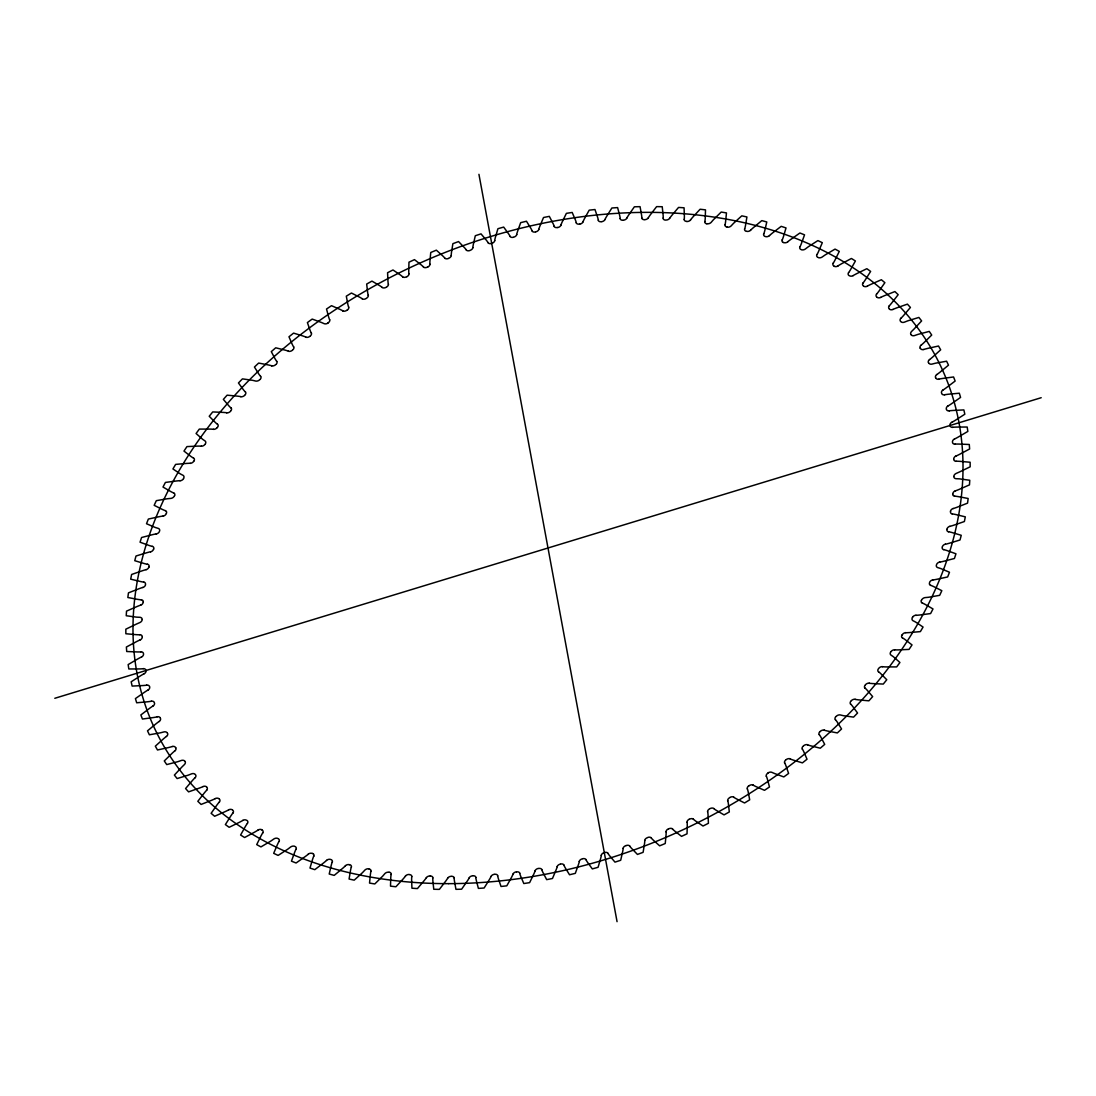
<?xml version="1.0" encoding="UTF-8"?>
<svg xmlns="http://www.w3.org/2000/svg" width="1096" height="1096" viewBox="0 0 1096 1096"><rect width="100%" height="100%" fill="white"/><g stroke="black" fill="none" stroke-linecap="round" stroke-linejoin="round"><path stroke-width="1.5" d="M143.165 602.019L143.138 602.389A3.576 2.576 -24.2 0 1 140.699 605.225M952.821 494.036L952.862 493.611A3.576 2.576 -24.2 0 1 955.301 490.775M145.48 584.401L145.48 584.346A3.576 2.576 -24.2 0 0 143.727 581.976M950.588 511.216L950.52 511.654A3.576 2.576 -24.2 0 0 952.273 514.024M148.892 567.002L148.905 566.947A3.576 2.576 -24.2 0 1 146.138 569.728M153.508 549.288L153.563 549.11A3.576 2.576 -24.2 0 1 150.618 551.863M166.4 513.38L166.414 513.325A3.576 2.576 -24.2 0 0 165.441 510.585M166.345 513.49L166.25 513.709A3.576 2.576 -24.2 0 1 163.085 516.148M174.47 495.748L174.305 496.077A3.576 2.576 -24.2 0 1 171.017 498.392A133.904 96.64 -24.2 0 0 167.359 498.749L156.317 500.667L155.591 502.228L154.18 505.325L162.455 509.476A133.904 96.64 -24.2 0 0 165.332 510.709M921.503 600.307L921.722 599.868A3.576 2.576 -24.2 0 1 924.983 597.608A133.904 96.64 -24.2 0 0 928.641 597.252L939.683 595.334L940.409 593.772L941.82 590.676L933.545 586.524A133.904 96.64 -24.2 0 0 930.668 585.291M183.525 478.486L183.662 478.226A3.576 2.576 -24.2 0 0 183.101 475.335A133.904 96.64 -24.2 0 1 180.361 473.924L172.935 468.951L173.826 467.43L175.634 464.389L186.594 463.416A133.904 96.64 -24.2 0 1 190.211 463.252M912.571 617.349L912.338 617.774A3.576 2.576 -24.2 0 0 912.9 620.665A133.904 96.64 -24.2 0 1 915.64 622.076L923.065 627.049L922.174 628.57L920.366 631.611L909.406 632.584A133.904 96.64 -24.2 0 1 905.789 632.748M902.09 635.05L902.351 634.625A3.576 2.576 -24.2 0 1 905.83 632.611M193.677 461.32L193.704 461.265A3.576 2.576 -24.2 0 1 190.17 463.389M217.2 427.577L217.241 427.536A3.576 2.576 -24.2 0 1 213.528 429.385M836.193 716.4L836.385 716.209A3.576 2.576 -24.2 0 1 840.194 714.907A133.904 96.64 -24.2 0 0 843.413 715.688L853.565 717.127L854.907 715.757L857.552 713.03L852.578 706.249A133.904 96.64 -24.2 0 0 850.756 704.098M259.711 379.695L259.615 379.791A3.576 2.576 -24.2 0 1 255.806 381.093A133.904 96.64 -24.2 0 0 252.587 380.312L242.435 378.874L241.093 380.244L238.449 382.97L243.422 389.751A133.904 96.64 -24.2 0 0 245.244 391.902M820.082 731.607L820.493 731.238A3.576 2.576 -24.2 0 1 824.329 730.087M275.617 364.667L275.562 364.721A3.576 2.576 -24.2 0 1 271.671 365.913M327.8 323.087L328.266 322.758A3.576 2.576 -24.2 0 0 329.759 319.676M768.2 772.913L767.789 773.201A3.576 2.576 -24.2 0 0 766.241 776.324M347.076 310.154L346.665 310.415A3.576 2.576 -24.2 0 1 342.747 310.949M748.924 785.846L749.404 785.544A3.576 2.576 -24.2 0 1 753.253 785.051M366.297 298.345L366.475 298.249A3.576 2.576 -24.2 0 0 368.338 295.221M729.772 797.614L729.593 797.724A3.576 2.576 -24.2 0 0 727.662 800.779M406.808 276.644L406.424 276.836A3.576 2.576 -24.2 0 1 402.547 276.891M689.192 819.356L689.699 819.096A3.576 2.576 -24.2 0 1 693.453 819.109M427.563 267.068L427.111 267.26A3.576 2.576 -24.2 0 1 423.412 267.082M668.697 828.823L668.889 828.74A3.576 2.576 -24.2 0 1 672.588 828.918M647.394 837.687L647.202 837.755A3.576 2.576 -24.2 0 0 644.654 840.536M448.401 258.396L448.798 258.245A3.576 2.576 -24.2 0 0 451.346 255.464M626.008 845.605L625.802 845.674A3.576 2.576 -24.2 0 0 623.035 848.4M626.076 845.591L626.268 845.523A3.576 2.576 -24.2 0 1 629.816 846.03M54.8 698.289L1041.2 397.711M557.686 227.461L557.289 227.53A3.576 2.576 -24.2 0 1 554.083 226.379M538.574 868.484L538.78 868.457A3.576 2.576 -24.2 0 1 541.917 869.621M579.661 224.064L579.25 224.118A3.576 2.576 -24.2 0 1 576.167 222.803M516.613 871.895L516.819 871.868A3.576 2.576 -24.2 0 1 519.833 873.197M430.249 875.978L430.057 875.978A3.576 2.576 -24.2 0 0 426.317 877.608M430.317 875.992L430.509 875.992A3.576 2.576 -24.2 0 1 432.934 877.896M686.808 221.419L686.425 221.378A3.576 2.576 -24.2 0 1 684.11 219.351M409.383 874.594L409.644 874.622A3.576 2.576 -24.2 0 1 411.89 876.649M388.929 872.252L388.806 872.238A3.576 2.576 -24.2 0 0 384.888 873.567A133.904 96.64 -24.2 0 1 382.573 876.266L374.805 883.951L373.037 883.664L369.53 883.075L370.407 874.266A133.904 96.64 -24.2 0 1 370.9 871.306M706.824 223.707L707.331 223.776A3.576 2.576 -24.2 0 0 711.112 222.433A133.904 96.64 -24.2 0 1 713.428 219.734L721.195 212.049L722.963 212.336L726.47 212.925L725.593 221.734A133.904 96.64 -24.2 0 1 725.1 224.694M727.251 227.078L726.826 226.995A3.576 2.576 -24.2 0 1 724.936 224.721M368.996 868.964L369.174 869.005A3.576 2.576 -24.2 0 1 371.065 871.279M349.227 864.662L349.405 864.703A3.576 2.576 -24.2 0 0 345.377 865.689M746.65 231.311L746.718 231.325A3.576 2.576 -24.2 0 0 750.623 230.311M783.503 242.463L783.887 242.6A3.576 2.576 -24.2 0 0 787.75 241.901M312.552 853.551L312.168 853.414A3.576 2.576 -24.2 0 0 308.25 854.099M261.739 829.836L262.136 830.056A3.576 2.576 -24.2 0 1 262.848 832.905M833.919 265.972L833.864 265.944A3.576 2.576 -24.2 0 1 833.152 263.095M889.253 308.771L889.185 308.702A3.576 2.576 -24.2 0 1 889.294 305.647M206.665 787.147L206.815 787.298A3.576 2.576 -24.2 0 1 206.706 790.353M175.607 747.636L175.47 747.417A3.576 2.576 -24.2 0 0 172.195 746.445M920.311 348.24L920.53 348.583A3.576 2.576 -24.2 0 0 923.805 349.556M167.359 733.183L167.263 732.991A3.576 2.576 -24.2 0 0 164.112 731.868A133.904 96.64 -24.2 0 1 160.427 732.813L149.385 734.786L148.755 733.471L147.508 730.827L156.112 723.716A133.904 96.64 -24.2 0 1 159.098 721.442M928.586 362.735L928.737 363.009A3.576 2.576 -24.2 0 0 931.888 364.132A133.904 96.64 -24.2 0 1 935.573 363.187L946.615 361.214L947.245 362.529L948.492 365.174L939.889 372.284A133.904 96.64 -24.2 0 1 936.902 374.558M935.779 377.873L935.792 377.915A3.576 2.576 -24.2 0 0 938.847 379.257M478.938 174.319L617.062 921.681M342.87 310.826A133.904 96.64 -24.2 0 0 340.116 309.442L331.499 305.688L329.841 306.798L326.526 309.031L328.677 317.114A133.904 96.64 -24.2 0 0 329.581 319.744M348.761 307.099A3.576 2.576 -24.2 0 1 347.131 310.223M348.583 307.154A133.904 96.64 -24.2 0 1 347.87 304.455L346.309 296.18L348.021 295.125L351.432 293.029L359.666 297.208A133.904 96.64 -24.2 0 1 362.283 298.729M366.037 298.605A3.576 2.576 -24.2 0 1 362.16 298.852M368.16 295.276A133.904 96.64 -24.2 0 1 367.653 292.509L366.68 284.056L368.434 283.069L371.955 281.11L379.778 285.7A133.904 96.64 -24.2 0 1 382.244 287.371M385.943 287.412A3.576 2.576 -24.2 0 1 382.107 287.495M388.45 284.097A3.576 2.576 -24.2 0 1 386.45 287.138M388.272 284.138A133.904 96.64 -24.2 0 1 387.957 281.316L387.587 272.726L389.381 271.794L392.985 269.972L400.369 274.973A133.904 96.64 -24.2 0 1 402.684 276.767M409.027 273.74A3.576 2.576 -24.2 0 1 406.849 276.726M408.849 273.767A133.904 96.64 -24.2 0 1 408.74 270.904L408.972 262.191L410.795 261.341L414.466 259.642L421.398 265.054A133.904 96.64 -24.2 0 1 423.563 266.972M430.016 264.177A3.576 2.576 -24.2 0 1 427.659 267.109M429.838 264.218A133.904 96.64 -24.2 0 1 429.92 261.3L430.755 252.491L432.619 251.71L436.345 250.176L442.798 255.943A133.904 96.64 -24.2 0 1 444.798 257.998M448.305 258.533A3.576 2.576 -24.2 0 1 444.647 258.094M451.182 255.491A133.904 96.64 -24.2 0 1 451.456 252.546L452.881 243.668L454.772 242.97L458.553 241.572L464.512 247.71A133.904 96.64 -24.2 0 1 466.334 249.861M466.184 249.97A3.576 2.576 -24.2 0 0 469.746 250.573L470.266 250.299A3.576 2.576 -24.2 0 0 472.965 247.6M472.801 247.614A133.904 96.64 -24.2 0 1 473.28 244.655L475.294 235.736L477.198 235.106L481.021 233.873L486.473 240.353A133.904 96.64 -24.2 0 1 488.117 242.613M491.433 243.476A3.576 2.576 -24.2 0 1 487.953 242.709M494.803 240.627A3.576 2.576 -24.2 0 1 491.981 243.312M494.639 240.627A133.904 96.64 -24.2 0 1 495.31 237.654L497.913 228.721L499.831 228.174L503.68 227.091L508.613 233.886A133.904 96.64 -24.2 0 1 510.065 236.257M513.27 237.284A3.576 2.576 -24.2 0 1 509.914 236.339M516.805 234.544A3.576 2.576 -24.2 0 1 513.819 237.133M516.627 234.544A133.904 96.64 -24.2 0 1 517.504 231.557L520.682 222.639L522.614 222.173L526.477 221.241L530.861 228.352A133.904 96.64 -24.2 0 1 532.135 230.818M535.218 231.996A3.576 2.576 -24.2 0 1 531.971 230.9M538.89 229.379A3.576 2.576 -24.2 0 1 535.78 231.873M538.711 229.379A133.904 96.64 -24.2 0 1 539.78 226.393L543.52 217.515L545.466 217.118L549.329 216.364L553.165 223.748A133.904 96.64 -24.2 0 1 554.247 226.297M561.001 225.16A3.576 2.576 -24.2 0 1 557.754 227.543M560.823 225.146A133.904 96.64 -24.2 0 1 562.084 222.173L566.385 213.35L568.317 213.049L572.194 212.46L575.441 220.104A133.904 96.64 -24.2 0 1 576.345 222.735M583.072 221.885A3.576 2.576 -24.2 0 1 579.716 224.146M582.908 221.858A133.904 96.64 -24.2 0 1 584.346 218.912L589.196 210.172L591.114 209.953L594.977 209.528L597.649 217.419A133.904 96.64 -24.2 0 1 598.361 220.118M601.033 221.748A3.576 2.576 -24.2 0 1 598.183 220.186M605.033 219.556A3.576 2.576 -24.2 0 1 601.581 221.707M604.882 219.529A133.904 96.64 -24.2 0 1 606.499 216.611L611.883 207.993L613.787 207.856L617.61 207.596L619.72 215.707A133.904 96.64 -24.2 0 1 620.226 218.474M622.747 220.241A3.576 2.576 -24.2 0 1 620.048 218.515M626.844 218.2A3.576 2.576 -24.2 0 1 623.282 220.214M626.693 218.159A133.904 96.64 -24.2 0 1 628.488 215.282L634.379 206.802L636.269 206.747L640.05 206.665L641.557 214.967A133.904 96.64 -24.2 0 1 641.872 217.775M644.243 219.693A3.576 2.576 -24.2 0 1 641.694 217.83M648.407 217.816A3.576 2.576 -24.2 0 1 644.777 219.68M648.27 217.762A133.904 96.64 -24.2 0 1 650.229 214.939L656.627 206.623L658.49 206.651L662.231 206.733L663.135 215.2A133.904 96.64 -24.2 0 1 663.244 218.063M663.066 218.104A3.576 2.576 -24.2 0 0 665.45 220.104L666.012 220.022A3.576 2.576 -24.2 0 0 669.683 218.392M669.546 218.337A133.904 96.64 -24.2 0 1 671.684 215.556L678.547 207.432L680.397 207.541L684.068 207.802L684.384 216.405A133.904 96.64 -24.2 0 1 684.288 219.31M690.617 219.926A3.576 2.576 -24.2 0 1 686.836 221.515M690.48 219.871A133.904 96.64 -24.2 0 1 692.768 217.159L700.097 209.24L701.906 209.446L705.495 209.87L705.221 218.584A133.904 96.64 -24.2 0 1 704.92 221.529M706.769 223.803A3.576 2.576 -24.2 0 1 704.755 221.556M727.265 227.187A3.576 2.576 -24.2 0 0 731.142 225.899A133.904 96.64 -24.2 0 1 733.608 223.269L741.787 215.844L743.499 216.213L746.924 216.967L745.444 225.845A133.904 96.64 -24.2 0 1 744.759 228.817M746.239 231.311A3.576 2.576 -24.2 0 1 744.595 228.831M750.5 230.229A133.904 96.64 -24.2 0 1 753.24 227.749L761.802 220.611L763.474 221.063L766.789 221.981L764.72 230.9A133.904 96.64 -24.2 0 1 763.843 233.873M765.131 236.462A3.576 2.576 -24.2 0 1 763.679 233.873M769.515 235.64A3.576 2.576 -24.2 0 1 765.597 236.599M769.406 235.558A133.904 96.64 -24.2 0 1 772.269 233.174L781.201 226.338L782.804 226.872L786.024 227.941L783.366 236.873A133.904 96.64 -24.2 0 1 782.297 239.86M783.38 242.531A3.576 2.576 -24.2 0 1 782.119 239.846M787.654 241.805A133.904 96.64 -24.2 0 1 790.641 239.531L799.902 233.01L801.464 233.612L804.546 234.845L801.313 243.778A133.904 96.64 -24.2 0 1 800.053 246.737M800.943 249.491A3.576 2.576 -24.2 0 1 799.888 246.723M801.368 249.683A3.576 2.576 -24.2 0 0 805.3 249.052A133.904 96.64 -24.2 0 1 808.3 246.778L817.876 240.599L819.37 241.284L822.315 242.682L818.52 251.559A133.904 96.64 -24.2 0 1 817.082 254.505M817.753 257.327A3.576 2.576 -24.2 0 1 816.917 254.478M818.164 257.533A3.576 2.576 -24.2 0 0 822.082 257.081A133.904 96.64 -24.2 0 1 825.192 254.916L835.056 249.093L836.481 249.861L839.289 251.395L834.933 260.218A133.904 96.64 -24.2 0 1 833.316 263.122M838.056 265.972A3.576 2.576 -24.2 0 1 834.179 266.246M837.988 265.862A133.904 96.64 -24.2 0 1 841.276 263.917L851.4 258.478L852.743 259.3L855.401 260.985L850.51 269.712A133.904 96.64 -24.2 0 1 848.701 272.589M848.551 272.548A3.576 2.576 -24.2 0 0 848.975 275.534L849.427 275.713A3.576 2.576 -24.2 0 0 853.195 275.671M853.126 275.562A133.904 96.64 -24.2 0 1 856.497 273.753L866.84 268.698L868.114 269.602L870.621 271.424L865.196 280.028A133.904 96.64 -24.2 0 1 863.223 282.864M863.278 285.851A3.576 2.576 -24.2 0 1 863.073 282.809M867.429 286.179A3.576 2.576 -24.2 0 1 863.634 286.125M867.361 286.07A133.904 96.64 -24.2 0 1 870.813 284.385L881.362 279.74L882.54 280.713L884.883 282.672L878.951 291.139A133.904 96.64 -24.2 0 1 876.814 293.906M876.663 296.948A3.576 2.576 -24.2 0 1 876.663 293.851M880.718 297.468A3.576 2.576 -24.2 0 1 876.992 297.235M880.677 297.345A133.904 96.64 -24.2 0 1 884.184 295.797L894.898 291.563L895.994 292.605L898.172 294.687L891.733 302.989A133.904 96.64 -24.2 0 1 889.431 305.702M893.048 309.469A3.576 2.576 -24.2 0 1 889.377 309.072M893.007 309.346A133.904 96.64 -24.2 0 1 896.569 307.935L907.406 304.14L908.42 305.236L910.42 307.455L903.515 315.566A133.904 96.64 -24.2 0 1 901.063 318.196M900.501 321.292A3.576 2.576 -24.2 0 1 900.926 318.141M900.775 321.608A3.576 2.576 -24.2 0 0 904.351 322.183A133.904 96.64 -24.2 0 1 907.94 320.786L918.873 317.443L919.791 318.594L921.613 320.923L914.242 328.827A133.904 96.64 -24.2 0 1 911.653 331.376A3.576 2.576 -24.2 0 0 910.886 334.472M911.132 334.814A3.576 2.576 -24.2 0 0 914.612 335.554A133.904 96.64 -24.2 0 1 918.243 334.307L929.244 331.417L930.079 332.622L931.71 335.061L923.901 342.719A133.904 96.64 -24.2 0 1 921.174 345.185M920.202 348.295A3.576 2.576 -24.2 0 1 921.051 345.117M923.791 349.419A133.904 96.64 -24.2 0 1 927.463 348.459L938.505 346.021L939.231 347.281L940.669 349.829L932.463 357.228A133.904 96.64 -24.2 0 1 929.6 359.598M928.435 362.694A3.576 2.576 -24.2 0 1 929.49 359.515M935.546 377.64A3.576 2.576 -24.2 0 1 936.806 374.462M938.861 379.106A133.904 96.64 -24.2 0 1 942.546 378.463L953.561 376.969L954.095 378.325L955.137 381.052L946.163 387.861A133.904 96.64 -24.2 0 1 943.067 390.025M941.519 393.08A3.576 2.576 -24.2 0 1 942.971 389.929M944.67 394.861A3.576 2.576 -24.2 0 1 941.656 393.478M944.683 394.724A133.904 96.64 -24.2 0 1 948.355 394.231L959.315 393.217L959.74 394.615L960.576 397.41L951.287 403.903A133.904 96.64 -24.2 0 1 948.081 405.958M946.341 408.986A3.576 2.576 -24.2 0 1 947.985 405.863M949.314 410.932A3.576 2.576 -24.2 0 1 946.437 409.383M949.342 410.781A133.904 96.64 -24.2 0 1 952.999 410.452L963.864 409.918L964.192 411.356L964.823 414.22L955.205 420.371A133.904 96.64 -24.2 0 1 951.917 422.316M949.985 425.289A3.576 2.576 -24.2 0 1 951.835 422.207M952.794 427.385A3.576 2.576 -24.2 0 1 950.068 425.7M952.821 427.248A133.904 96.64 -24.2 0 1 956.452 427.07L967.179 427.029L967.412 428.495L967.837 431.427L957.945 437.222A133.904 96.64 -24.2 0 1 954.561 439.03M952.465 441.948A3.576 2.576 -24.2 0 1 954.493 438.921M955.082 444.209A3.576 2.576 -24.2 0 1 952.506 442.373M955.123 444.072A133.904 96.64 -24.2 0 1 958.699 444.058L969.275 444.483L969.398 445.976L969.618 448.976L959.48 454.388A133.904 96.64 -24.2 0 1 956.027 456.059M953.753 458.936A3.576 2.576 -24.2 0 1 955.959 455.95M956.164 461.334A3.576 2.576 -24.2 0 1 953.767 459.361M956.219 461.183A133.904 96.64 -24.2 0 1 959.754 461.334L970.138 462.252L970.152 463.772L970.166 466.814L959.795 471.828A133.904 96.64 -24.2 0 1 956.287 473.376A3.576 2.576 -24.2 0 0 953.849 476.171M953.835 476.609A3.576 2.576 -24.2 0 0 956.068 478.705A133.904 96.64 -24.2 0 1 959.589 478.87L969.768 480.267L969.672 481.802L969.467 484.884L958.918 489.501A133.904 96.64 -24.2 0 1 955.342 490.898M954.767 496.283A3.576 2.576 -24.2 0 1 952.712 494.063M954.835 496.146A133.904 96.64 -24.2 0 1 958.219 496.611L968.152 498.488L967.96 500.036L967.549 503.146L956.822 507.338A133.904 96.64 -24.2 0 1 953.219 508.585M950.465 511.229A3.576 2.576 -24.2 0 1 953.178 508.462M952.342 513.887A133.904 96.64 -24.2 0 1 955.657 514.504L965.302 516.846L965.001 518.408L964.384 521.532L953.534 525.285A133.904 96.64 -24.2 0 1 949.89 526.395M947.013 528.943A3.576 2.576 -24.2 0 1 949.862 526.272M948.588 531.848A3.576 2.576 -24.2 0 1 946.903 529.382M948.67 531.711A133.904 96.64 -24.2 0 1 951.89 532.492L961.233 535.3L960.836 536.876L960 539.999L949.068 543.315A133.904 96.64 -24.2 0 1 945.396 544.274M942.382 546.712A3.576 2.576 -24.2 0 1 945.382 544.137M943.738 549.726A3.576 2.576 -24.2 0 1 942.245 547.164M943.834 549.589A133.904 96.64 -24.2 0 1 946.944 550.535L955.945 553.795L955.452 555.357L954.424 558.494L943.409 561.358A133.904 96.64 -24.2 0 1 939.724 562.152M936.587 564.495A3.576 2.576 -24.2 0 1 939.724 562.015M936.422 564.933A3.576 2.576 -24.2 0 0 937.71 567.605A133.904 96.64 -24.2 0 1 940.82 568.564L949.479 572.263L948.876 573.825L947.643 576.948L936.601 579.346A133.904 96.64 -24.2 0 1 932.915 580.003M932.915 579.853A3.576 2.576 -24.2 0 0 929.655 582.223L929.627 582.565A3.576 2.576 -24.2 0 0 930.559 585.415M922.27 603.129A3.576 2.576 -24.2 0 1 921.394 600.293M922.394 603.005A133.904 96.64 -24.2 0 1 925.147 604.389L932.997 608.951L932.203 610.486L930.586 613.568L919.571 615.02A133.904 96.64 -24.2 0 1 915.927 615.349M912.461 617.322A3.576 2.576 -24.2 0 1 915.941 615.199M902.446 637.995A3.576 2.576 -24.2 0 1 901.981 635.022M902.57 637.886A133.904 96.64 -24.2 0 1 905.049 639.543L912.023 644.914L911.036 646.407L909.05 649.407L898.199 649.901A133.904 96.64 -24.2 0 1 894.61 649.901M891.007 651.613A3.576 2.576 -24.2 0 1 894.651 649.764M890.706 652.038A3.576 2.576 -24.2 0 0 890.952 655.066A133.904 96.64 -24.2 0 1 893.418 656.751L899.912 662.491L898.843 663.971L896.665 666.916L885.952 666.916A133.904 96.64 -24.2 0 1 882.417 666.765M878.745 668.327A3.576 2.576 -24.2 0 1 882.472 666.615M878.458 671.821A3.576 2.576 -24.2 0 1 878.43 668.738M878.608 671.711A133.904 96.64 -24.2 0 1 880.759 673.629L886.774 679.739L885.609 681.191L883.28 684.068L872.704 683.589A133.904 96.64 -24.2 0 1 869.251 683.274M865.511 684.685A3.576 2.576 -24.2 0 1 869.306 683.123M864.991 688.22A3.576 2.576 -24.2 0 1 865.169 685.096M865.141 688.11A133.904 96.64 -24.2 0 1 867.142 690.151L872.635 696.604L871.402 698.015L868.895 700.824L858.524 699.865A133.904 96.64 -24.2 0 1 855.127 699.385M851.359 700.645A3.576 2.576 -24.2 0 1 855.195 699.248M850.606 704.194A3.576 2.576 -24.2 0 1 850.989 701.043M835.316 719.716A3.576 2.576 -24.2 0 1 835.919 716.551M835.481 719.62A133.904 96.64 -24.2 0 1 837.125 721.88L841.55 728.963L840.166 730.292L837.358 732.936L827.453 731.018A133.904 96.64 -24.2 0 1 824.233 730.224M819.192 734.731A3.576 2.576 -24.2 0 1 820 731.553M819.356 734.649A133.904 96.64 -24.2 0 1 820.822 737.005L824.699 744.376L823.233 745.65L820.288 748.198L810.656 745.814A133.904 96.64 -24.2 0 1 807.547 744.869M803.724 745.664A3.576 2.576 -24.2 0 1 807.642 744.732M802.272 749.198A3.576 2.576 -24.2 0 1 803.286 746.02M802.436 749.116A133.904 96.64 -24.2 0 1 803.724 751.582L807.026 759.213L805.505 760.432L802.423 762.885L793.107 760.035A133.904 96.64 -24.2 0 1 790.106 758.939M786.27 759.569A3.576 2.576 -24.2 0 1 790.202 758.802M784.613 763.076A3.576 2.576 -24.2 0 1 785.832 759.912M784.777 763.008A133.904 96.64 -24.2 0 1 785.873 765.556L788.599 773.42L787.01 774.598L783.804 776.927L774.831 773.625A133.904 96.64 -24.2 0 1 771.954 772.379A3.576 2.576 -24.2 0 0 768.132 772.844M766.419 776.256A133.904 96.64 -24.2 0 1 767.323 778.886L769.474 786.969L767.817 788.093L764.501 790.312L755.884 786.558A133.904 96.64 -24.2 0 1 753.13 785.174M747.239 788.901A3.576 2.576 -24.2 0 1 748.869 785.777M747.417 788.846A133.904 96.64 -24.2 0 1 748.13 791.545L749.691 799.82L747.979 800.875L744.568 802.971L736.334 798.792A133.904 96.64 -24.2 0 1 733.717 797.272M729.963 797.395A3.576 2.576 -24.2 0 1 733.841 797.148M727.84 800.724A133.904 96.64 -24.2 0 1 728.347 803.491L729.32 811.944L727.566 812.931L724.045 814.89L716.222 810.3A133.904 96.64 -24.2 0 1 713.756 808.629M710.057 808.588A3.576 2.576 -24.2 0 1 713.893 808.505M707.55 811.903A3.576 2.576 -24.2 0 1 709.55 808.862M707.728 811.862A133.904 96.64 -24.2 0 1 708.043 814.684L708.413 823.274L706.619 824.206L703.015 826.028L695.631 821.027A133.904 96.64 -24.2 0 1 693.316 819.233M686.973 822.26A3.576 2.576 -24.2 0 1 689.151 819.274M687.151 822.233A133.904 96.64 -24.2 0 1 687.26 825.096L687.028 833.809L685.206 834.659L681.534 836.358L674.602 830.946A133.904 96.64 -24.2 0 1 672.437 829.028M665.984 831.823A3.576 2.576 -24.2 0 1 668.341 828.891M666.163 831.782A133.904 96.64 -24.2 0 1 666.08 834.7L665.245 843.509L663.381 844.29L659.655 845.824L653.202 840.057A133.904 96.64 -24.2 0 1 651.202 838.002M647.695 837.467A3.576 2.576 -24.2 0 1 651.353 837.906M644.818 840.509A133.904 96.64 -24.2 0 1 644.544 843.454L643.119 852.332L641.229 853.031L637.447 854.428L631.488 848.29A133.904 96.64 -24.2 0 1 629.666 846.139M623.199 848.386A133.904 96.64 -24.2 0 1 622.72 851.345L620.706 860.264L618.802 860.894L614.979 862.127L609.527 855.647A133.904 96.64 -24.2 0 1 607.883 853.387M604.567 852.524A3.576 2.576 -24.2 0 1 608.047 853.291M601.197 855.373A3.576 2.576 -24.2 0 1 604.019 852.688M601.361 855.373A133.904 96.64 -24.2 0 1 600.69 858.346L598.087 867.279L596.169 867.827L592.32 868.909L587.388 862.114A133.904 96.64 -24.2 0 1 585.935 859.744M582.73 858.716A3.576 2.576 -24.2 0 1 586.086 859.661M579.195 861.456A3.576 2.576 -24.2 0 1 582.182 858.867M579.373 861.456A133.904 96.64 -24.2 0 1 578.496 864.443L575.318 873.361L573.386 873.827L569.523 874.759L565.139 867.648A133.904 96.64 -24.2 0 1 563.865 865.182M560.782 864.004A3.576 2.576 -24.2 0 1 564.029 865.1M557.111 866.621A3.576 2.576 -24.2 0 1 560.22 864.128M557.289 866.621A133.904 96.64 -24.2 0 1 556.22 869.608L552.48 878.485L550.535 878.882L546.671 879.636L542.835 872.252A133.904 96.64 -24.2 0 1 541.753 869.703M534.999 870.841A3.576 2.576 -24.2 0 1 538.246 868.457M535.177 870.854A133.904 96.64 -24.2 0 1 533.916 873.827L529.615 882.65L527.683 882.951L523.806 883.54L520.559 875.896A133.904 96.64 -24.2 0 1 519.655 873.265M512.928 874.115A3.576 2.576 -24.2 0 1 516.285 871.854M513.092 874.142A133.904 96.64 -24.2 0 1 511.654 877.088L506.804 885.828L504.886 886.048L501.023 886.472L498.351 878.581A133.904 96.64 -24.2 0 1 497.639 875.882M494.967 874.252A3.576 2.576 -24.2 0 1 497.817 875.814M490.967 876.444A3.576 2.576 -24.2 0 1 494.419 874.293M491.118 876.471A133.904 96.64 -24.2 0 1 489.501 879.389L484.117 888.007L482.213 888.144L478.39 888.404L476.281 880.293A133.904 96.64 -24.2 0 1 475.774 877.526M473.253 875.759A3.576 2.576 -24.2 0 1 475.952 877.485M469.156 877.8A3.576 2.576 -24.2 0 1 472.719 875.786M469.307 877.841A133.904 96.64 -24.2 0 1 467.513 880.718L461.622 889.198L459.731 889.253L455.95 889.336L454.443 881.033A133.904 96.64 -24.2 0 1 454.128 878.225M451.758 876.307A3.576 2.576 -24.2 0 1 454.306 878.17M447.593 878.184A3.576 2.576 -24.2 0 1 451.223 876.321M447.73 878.239A133.904 96.64 -24.2 0 1 445.771 881.061L439.373 889.377L437.51 889.349L433.769 889.267L432.865 880.8A133.904 96.64 -24.2 0 1 432.756 877.937M426.454 877.663A133.904 96.64 -24.2 0 1 424.316 880.444L417.453 888.568L415.603 888.459L411.932 888.198L411.617 879.595A133.904 96.64 -24.2 0 1 411.712 876.69M405.383 876.074A3.576 2.576 -24.2 0 1 409.164 874.485M405.52 876.129A133.904 96.64 -24.2 0 1 403.232 878.841L395.903 886.76L394.094 886.554L390.505 886.13L390.779 877.417A133.904 96.64 -24.2 0 1 391.08 874.471M389.231 872.197A3.576 2.576 -24.2 0 1 391.245 874.444M368.736 868.813A3.576 2.576 -24.2 0 0 364.858 870.101A133.904 96.64 -24.2 0 1 362.392 872.731L354.214 880.157L352.501 879.787L349.076 879.033L350.556 870.156A133.904 96.64 -24.2 0 1 351.241 867.183M349.761 864.689A3.576 2.576 -24.2 0 1 351.405 867.169M345.5 865.772A133.904 96.64 -24.2 0 1 342.76 868.251L334.198 875.389L332.526 874.937L329.211 874.019L331.28 865.1A133.904 96.64 -24.2 0 1 332.156 862.127M330.869 859.538A3.576 2.576 -24.2 0 1 332.321 862.127M326.485 860.36A3.576 2.576 -24.2 0 1 330.403 859.401M326.594 860.442A133.904 96.64 -24.2 0 1 323.731 862.826L314.799 869.662L313.196 869.128L309.976 868.059L312.634 859.127A133.904 96.64 -24.2 0 1 313.703 856.14M312.62 853.469A3.576 2.576 -24.2 0 1 313.881 856.154M308.346 854.195A133.904 96.64 -24.2 0 1 305.359 856.469L296.098 862.99L294.536 862.388L291.454 861.155L294.687 852.222A133.904 96.64 -24.2 0 1 295.947 849.263M295.057 846.509A3.576 2.576 -24.2 0 1 296.112 849.277M294.632 846.318A3.576 2.576 -24.2 0 0 290.7 846.948A133.904 96.64 -24.2 0 1 287.7 849.222L278.124 855.401L276.63 854.716L273.685 853.318L277.48 844.441A133.904 96.64 -24.2 0 1 278.918 841.495M278.247 838.673A3.576 2.576 -24.2 0 1 279.083 841.523M277.836 838.467A3.576 2.576 -24.2 0 0 273.918 838.92A133.904 96.64 -24.2 0 1 270.808 841.084L260.944 846.907L259.519 846.139L256.711 844.605L261.067 835.782A133.904 96.64 -24.2 0 1 262.684 832.878M257.944 830.028A3.576 2.576 -24.2 0 1 261.821 829.754M258.012 830.138A133.904 96.64 -24.2 0 1 254.724 832.083L244.6 837.522L243.257 836.7L240.599 835.015L245.49 826.288A133.904 96.64 -24.2 0 1 247.299 823.411M247.449 823.452A3.576 2.576 -24.2 0 0 247.025 820.466L246.669 820.356A3.576 2.576 -24.2 0 0 242.805 820.329M242.874 820.438A133.904 96.64 -24.2 0 1 239.503 822.247L229.16 827.302L227.886 826.398L225.379 824.576L230.804 815.972A133.904 96.64 -24.2 0 1 232.777 813.136M232.722 810.15A3.576 2.576 -24.2 0 1 232.927 813.191M228.571 809.821A3.576 2.576 -24.2 0 1 232.366 809.875M228.639 809.93A133.904 96.64 -24.2 0 1 225.187 811.615L214.638 816.26L213.46 815.287L211.117 813.328L217.049 804.861A133.904 96.64 -24.2 0 1 219.186 802.094M219.337 799.053A3.576 2.576 -24.2 0 1 219.337 802.149M215.282 798.532A3.576 2.576 -24.2 0 1 219.008 798.765M215.323 798.655A133.904 96.64 -24.2 0 1 211.816 800.203L201.102 804.437L200.006 803.395L197.828 801.313L204.267 793.011A133.904 96.64 -24.2 0 1 206.569 790.298M202.952 786.531A3.576 2.576 -24.2 0 1 206.623 786.928M202.993 786.654A133.904 96.64 -24.2 0 1 199.431 788.065L188.594 791.86L187.58 790.764L185.58 788.545L192.485 780.434A133.904 96.64 -24.2 0 1 194.937 777.804M195.499 774.708A3.576 2.576 -24.2 0 1 195.074 777.859M195.225 774.393A3.576 2.576 -24.2 0 0 191.649 773.817A133.904 96.64 -24.2 0 1 188.06 775.215L177.127 778.557L176.209 777.407L174.387 775.078L181.758 767.173A133.904 96.64 -24.2 0 1 184.347 764.624A3.576 2.576 -24.2 0 0 185.114 761.528M184.868 761.186A3.576 2.576 -24.2 0 0 181.388 760.446A133.904 96.64 -24.2 0 1 177.758 761.693L166.756 764.583L165.921 763.378L164.29 760.939L172.099 753.281A133.904 96.64 -24.2 0 1 174.826 750.815M175.798 747.705A3.576 2.576 -24.2 0 1 174.949 750.883M172.209 746.582A133.904 96.64 -24.2 0 1 168.537 747.541L157.495 749.979L156.769 748.719L155.331 746.171L163.537 738.773A133.904 96.64 -24.2 0 1 166.4 736.402M167.565 733.306A3.576 2.576 -24.2 0 1 166.51 736.485M160.454 718.36A3.576 2.576 -24.2 0 1 159.194 721.538M157.153 716.743A3.576 2.576 -24.2 0 1 160.29 717.976M157.139 716.894A133.904 96.64 -24.2 0 1 153.454 717.538L142.439 719.031L141.905 717.675L140.863 714.948L149.837 708.139A133.904 96.64 -24.2 0 1 152.933 705.975M154.481 702.92A3.576 2.576 -24.2 0 1 153.029 706.071M151.33 701.139A3.576 2.576 -24.2 0 1 154.344 702.522M151.317 701.276A133.904 96.64 -24.2 0 1 147.645 701.769L136.685 702.783L136.26 701.385L135.424 698.59L144.713 692.097A133.904 96.64 -24.2 0 1 147.919 690.042M149.659 687.014A3.576 2.576 -24.2 0 1 148.015 690.138M146.686 685.069A3.576 2.576 -24.2 0 1 149.563 686.617M146.659 685.219A133.904 96.64 -24.2 0 1 143.001 685.548L132.137 686.082L131.808 684.644L131.178 681.781L140.795 675.629A133.904 96.64 -24.2 0 1 144.083 673.684M146.015 670.711A3.576 2.576 -24.2 0 1 144.165 673.793M143.206 668.615A3.576 2.576 -24.2 0 1 145.932 670.3M143.179 668.752A133.904 96.64 -24.2 0 1 139.548 668.93L128.821 668.971L128.588 667.505L128.163 664.573L138.055 658.778A133.904 96.64 -24.2 0 1 141.439 656.97M143.535 654.052A3.576 2.576 -24.2 0 1 141.507 657.079M140.918 651.791A3.576 2.576 -24.2 0 1 143.494 653.627M140.877 651.928A133.904 96.64 -24.2 0 1 137.301 651.942L126.725 651.517L126.602 650.024L126.383 647.024L136.521 641.612A133.904 96.64 -24.2 0 1 139.973 639.941M142.247 637.064A3.576 2.576 -24.2 0 1 140.041 640.05M139.836 634.666A3.576 2.576 -24.2 0 1 142.233 636.639M139.781 634.817A133.904 96.64 -24.2 0 1 136.247 634.666L125.862 633.748L125.848 632.228L125.835 629.186L136.205 624.172A133.904 96.64 -24.2 0 1 139.713 622.624A3.576 2.576 -24.2 0 0 142.151 619.829M142.165 619.391A3.576 2.576 -24.2 0 0 139.932 617.295A133.904 96.64 -24.2 0 1 136.411 617.13L126.232 615.733L126.328 614.198L126.533 611.116L137.082 606.499A133.904 96.64 -24.2 0 1 140.658 605.102M141.233 599.718A3.576 2.576 -24.2 0 1 143.288 601.937M141.165 599.855A133.904 96.64 -24.2 0 1 137.781 599.389L127.848 597.512L128.04 595.964L128.451 592.854L139.178 588.662A133.904 96.64 -24.2 0 1 142.781 587.415M145.535 584.771A3.576 2.576 -24.2 0 1 142.823 587.538M143.658 582.113A133.904 96.64 -24.2 0 1 140.343 581.497L130.698 579.154L130.999 577.592L131.616 574.468L142.466 570.715A133.904 96.64 -24.2 0 1 146.111 569.605M147.412 564.152A3.576 2.576 -24.2 0 1 149.097 566.618M147.33 564.289A133.904 96.64 -24.2 0 1 144.11 563.508L134.767 560.7L135.164 559.124L136 556.001L146.933 552.685A133.904 96.64 -24.2 0 1 150.604 551.726M152.262 546.274A3.576 2.576 -24.2 0 1 153.755 548.836M152.166 546.411A133.904 96.64 -24.2 0 1 149.056 545.466L140.055 542.205L140.548 540.643L141.576 537.506L152.591 534.643A133.904 96.64 -24.2 0 1 156.276 533.848M159.413 531.505A3.576 2.576 -24.2 0 1 156.276 533.985M159.578 531.067A3.576 2.576 -24.2 0 0 158.29 528.395A133.904 96.64 -24.2 0 1 155.18 527.436L146.522 523.737L147.124 522.176L148.357 519.052L159.4 516.654A133.904 96.64 -24.2 0 1 163.085 515.997M173.73 492.871A3.576 2.576 -24.2 0 1 174.607 495.707M173.606 492.995A133.904 96.64 -24.2 0 1 170.853 491.611L163.003 487.049L163.797 485.514L165.414 482.432L176.429 480.98A133.904 96.64 -24.2 0 1 180.073 480.651M183.539 478.678A3.576 2.576 -24.2 0 1 180.059 480.802M193.554 458.005A3.576 2.576 -24.2 0 1 194.019 460.978M193.43 458.114A133.904 96.64 -24.2 0 1 190.951 456.457L183.977 451.086L184.964 449.593L186.95 446.593L197.801 446.099A133.904 96.64 -24.2 0 1 201.39 446.099M204.993 444.387A3.576 2.576 -24.2 0 1 201.349 446.236M205.294 443.962A3.576 2.576 -24.2 0 0 205.048 440.935A133.904 96.64 -24.2 0 1 202.582 439.249L196.088 433.509L197.157 432.03L199.335 429.084L210.048 429.084A133.904 96.64 -24.2 0 1 213.583 429.235M217.542 424.179A3.576 2.576 -24.2 0 1 217.57 427.262M217.392 424.289A133.904 96.64 -24.2 0 1 215.241 422.371L209.226 416.261L210.391 414.809L212.72 411.932L223.296 412.411A133.904 96.64 -24.2 0 1 226.749 412.726M230.489 411.315A3.576 2.576 -24.2 0 1 226.694 412.877M231.009 407.781A3.576 2.576 -24.2 0 1 230.831 410.904M230.859 407.89A133.904 96.64 -24.2 0 1 228.859 405.849L223.365 399.396L224.598 397.985L227.105 395.177L237.476 396.135A133.904 96.64 -24.2 0 1 240.873 396.615M244.641 395.355A3.576 2.576 -24.2 0 1 240.805 396.752M245.394 391.806A3.576 2.576 -24.2 0 1 245.011 394.957M260.684 376.284A3.576 2.576 -24.2 0 1 260.081 379.449M260.519 376.38A133.904 96.64 -24.2 0 1 258.875 374.12L254.45 367.037L255.834 365.708L258.642 363.064L268.547 364.982A133.904 96.64 -24.2 0 1 271.767 365.776M276.809 361.269A3.576 2.576 -24.2 0 1 276 364.447M276.644 361.351A133.904 96.64 -24.2 0 1 275.178 358.995L271.301 351.624L272.767 350.35L275.713 347.802L285.344 350.186A133.904 96.64 -24.2 0 1 288.454 351.131M292.276 350.336A3.576 2.576 -24.2 0 1 288.358 351.268M293.728 346.802A3.576 2.576 -24.2 0 1 292.714 349.98M293.564 346.884A133.904 96.64 -24.2 0 1 292.276 344.418L288.974 336.787L290.495 335.568L293.577 333.116L302.893 335.965A133.904 96.64 -24.2 0 1 305.894 337.061M309.73 336.431A3.576 2.576 -24.2 0 1 305.798 337.198M311.387 332.924A3.576 2.576 -24.2 0 1 310.168 336.088M311.223 332.992A133.904 96.64 -24.2 0 1 310.127 330.444L307.401 322.58L308.99 321.402L312.196 319.073L321.169 322.375A133.904 96.64 -24.2 0 1 324.046 323.621A3.576 2.576 -24.2 0 0 327.868 323.156M448.675 883.65A432.797 312.374 -24.2 0 0 946.629 379.723A432.797 312.374 -24.2 0 0 248.696 380.641A432.797 312.374 -24.2 0 0 448.675 883.65"/></g></svg>
